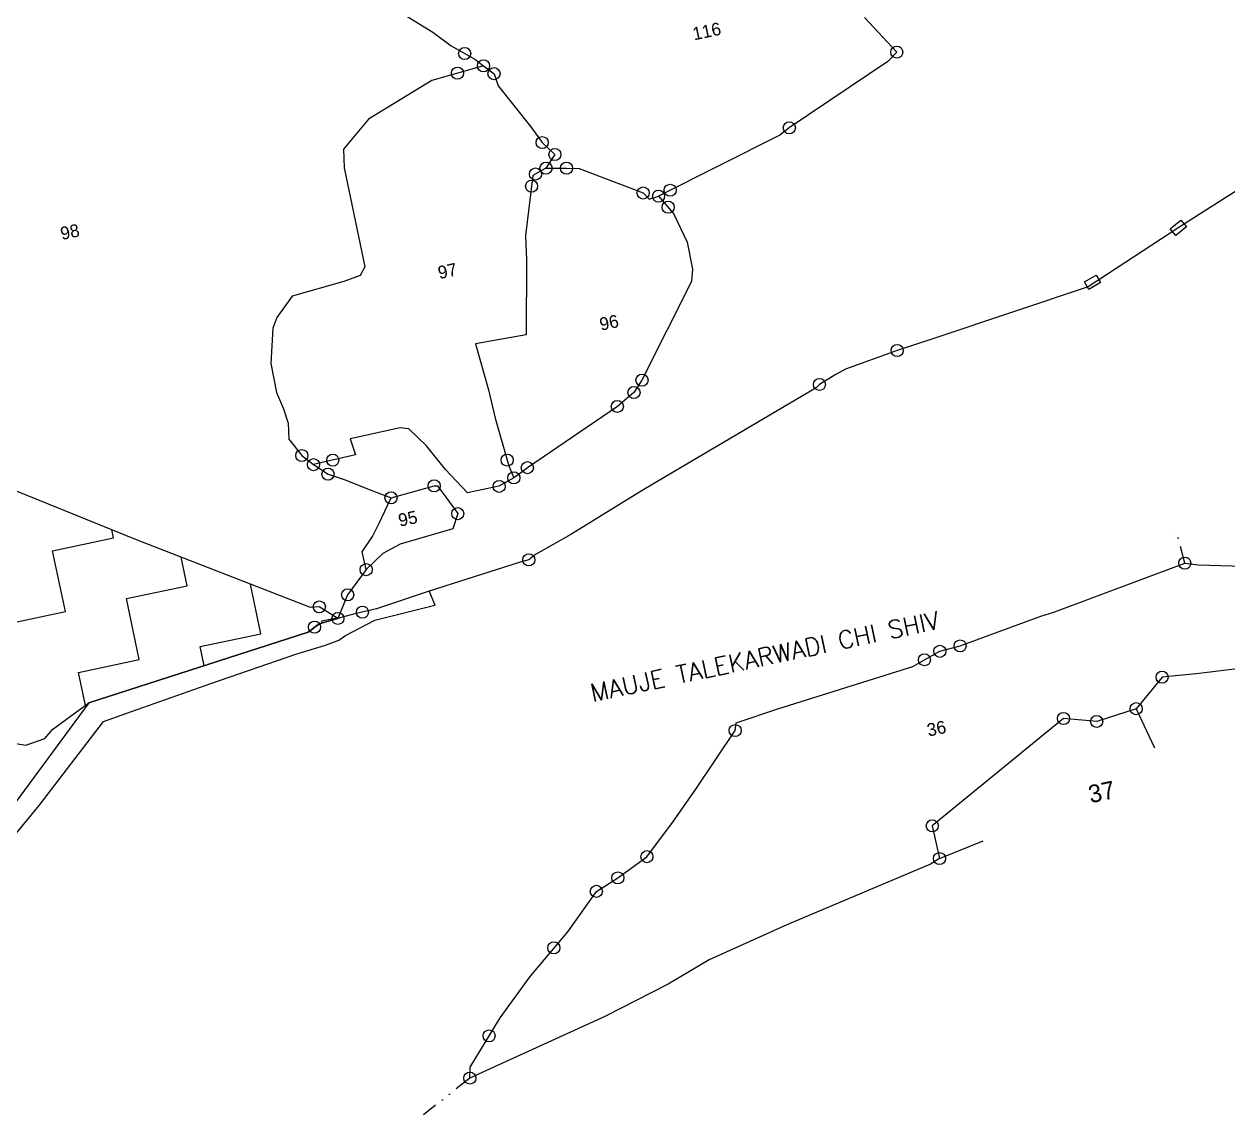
# Model space of a CAD drawing. Header units: metres. Extents: x 349664 to 353992, y 1754751 to 1758067.
# Drawn here: x 351622 to 352504, y 1755186 to 1755985 of the extents above; entities that cross this region are included whole.
import ezdxf
from ezdxf.enums import TextEntityAlignment as Align

# ---------------------------------------------------------------- set-up
doc = ezdxf.new("R2010")
doc.units = ezdxf.units.M
doc.linetypes.add('DIVIDE', pattern=[31.75, 12.7, -6.35, 0, -6.35, 0, -6.35])
for name, color, linetype in [('OFF', 1, 'Continuous'), ('POLY_HATCH', 12, 'Continuous'), ('POLY_PARCEL', 6, 'Continuous'), ('POLY_ROAD', 30, 'Continuous'), ('POLY_WATER', 4, 'Continuous'), ('TEXT_MAPOUT', 7, 'Continuous'), ('TEXT_PARCEL', 7, 'Continuous'), ('V_BOUND_LINE', 7, 'Continuous'), ('V_DIVIDE_LINE', 7, 'DIVIDE')]:
    doc.layers.add(name, color=color, linetype=linetype)
doc.styles.add('kruti dev 050', font='')
doc.styles.get("Standard").update_dxf_attribs({"font": 'simplex.shx'})
doc.styles.get('kruti dev 050').set_extended_font_data('Kruti Dev 050')

msp = doc.modelspace()

# ---------------------------------------------------------------- linework, layer by layer
for centre in [(351945, 1755963.67), (352261.47, 1755964.73), (351958.77, 1755954.68), (351939.75, 1755949.29), (351966.48, 1755948.88), (352182.76, 1755909.18), (352001.73, 1755898.41), (352011.09, 1755889.7), (352004.54, 1755879.66), (352019.57, 1755879.66), (351996.91, 1755875.38), (351994.01, 1755866.53), (352095.54, 1755863.5), (352075.73, 1755861.5), (352087.02, 1755859.2), (352094.03, 1755851.06), (352261.81, 1755746.1), (352074.87, 1755724.39), (352204.81, 1755721.25), (352068.99, 1755715.3), (352056.82, 1755705.12), (351825.67, 1755669.1), (351834.27, 1755662.48), (351848.37, 1755665.72), (351976.15, 1755665.81), (351990.91, 1755660.23), (351844.9, 1755655.46), (351981.01, 1755652.85), (351922.68, 1755646.95), (351970.24, 1755646.54), (351891.06, 1755638.18), (351939.9, 1755626.56), (351991.99, 1755592.73), (352472.42, 1755590.29), (351872.86, 1755585.54), (351859.28, 1755567.12), (351838.52, 1755558.23), (351870.09, 1755554.42), (351852.15, 1755549.81), (351835.04, 1755543.35), (352307.85, 1755529.65), (352281.72, 1755519.52), (352293.04, 1755525.72), (352455.79, 1755506.74), (352436.81, 1755483.67), (352383.59, 1755476.5), (352407.9, 1755474.35), (352143.07, 1755467.64), (352287.49, 1755397.85), (352078.5, 1755375.25), (352292.77, 1755373.86), (352057.19, 1755359.7), (352041.45, 1755349.83), (352010.25, 1755308.45), (351962.87, 1755243.94), (351948.75, 1755213.06)]:
    msp.add_circle(centre, 4.43)
at = {"layer": 'OFF'}
msp.add_line((351919.05, 1755569.67), (351923.25, 1755559.61), dxfattribs=at)
for points in [[(352461.81, 1755835.23), (352469.54, 1755841.62), (352473.6, 1755836.7), (352465.87, 1755830.31)], [(352398.87, 1755796.31), (352407.56, 1755801.32), (352410.75, 1755795.8), (352402.06, 1755790.78)]]:
    msp.add_lwpolyline(points, close=True, dxfattribs=at)
at = {"layer": 'POLY_HATCH'}
for p, q in [((351704.6, 1755607.45), (351595.7, 1755651.61)), ((351831.98, 1755557.71), (351704.6, 1755607.45)), ((351838.52, 1755558.23), (351831.98, 1755557.71)), ((351852.15, 1755549.81), (351838.52, 1755558.23)), ((351838.38, 1755545.85), (351852.15, 1755549.81)), ((351669.71, 1755487.87), (351830.31, 1755539.81)), ((351830.31, 1755539.81), (351838.38, 1755545.85)), ((351643.45, 1755468.73), (351669.71, 1755487.87)), ((351587.82, 1755462.57), (351623.51, 1755457.06)), ((351623.51, 1755457.06), (351637.43, 1755461.87)), ((351637.43, 1755461.87), (351643.45, 1755468.73))]:
    msp.add_line(p, q, dxfattribs=at)
at = {"layer": 'POLY_HATCH', "linetype": 'Continuous'}
for p, q in [((351687.77, 1755608.86), (351686.52, 1755614.79)), ((351643.19, 1755599.44), (351687.77, 1755608.86)), ((351652.61, 1755554.86), (351643.19, 1755599.44)), ((351741.77, 1755573.7), (351737.34, 1755594.67)), ((351697.19, 1755564.28), (351741.77, 1755573.7)), ((351795.77, 1755538.55), (351788.1, 1755574.85)), ((351706.61, 1755519.7), (351697.19, 1755564.28)), ((351608.03, 1755545.44), (351652.61, 1755554.86)), ((351840.35, 1755547.97), (351851.37, 1755550.29)), ((351840.66, 1755546.51), (351840.35, 1755547.97)), ((351751.19, 1755529.12), (351795.77, 1755538.55)), ((351754.14, 1755515.18), (351751.19, 1755529.12)), ((351662.03, 1755510.28), (351706.61, 1755519.7)), ((351667.16, 1755486.02), (351662.03, 1755510.28))]:
    msp.add_line(p, q, dxfattribs=at)
at = {"layer": 'POLY_PARCEL'}
for p, q in [((351884.27, 1756002.16), (351921.79, 1755979.2)), ((352237.9, 1755990.07), (352261.47, 1755964.73)), ((351921.79, 1755979.2), (351934.98, 1755969.36)), ((351934.98, 1755969.36), (351952.39, 1755959.47)), ((352261.47, 1755964.73), (352254.86, 1755957.91)), ((351958.77, 1755954.68), (351921.04, 1755943.98)), ((351952.39, 1755959.47), (351958.77, 1755954.68)), ((351958.77, 1755954.68), (351966.48, 1755948.88)), ((352254.86, 1755957.91), (352182.76, 1755909.18)), ((351966.48, 1755948.88), (351969.51, 1755939.99)), ((351921.04, 1755943.98), (351874.56, 1755915.58)), ((351969.51, 1755939.99), (351993.52, 1755909.84)), ((351874.56, 1755915.58), (351856.31, 1755893.48)), ((351993.52, 1755909.84), (352001.73, 1755898.41)), ((352175.85, 1755903.96), (352087.02, 1755859.2)), ((352182.76, 1755909.18), (352175.85, 1755903.96)), ((351856.31, 1755893.48), (351856.82, 1755879.91)), ((352001.73, 1755898.41), (352011.09, 1755889.7)), ((352011.09, 1755889.7), (352004.54, 1755879.66)), ((351856.82, 1755879.91), (351871.8, 1755807.44)), ((352004.54, 1755879.66), (351994.98, 1755874.29)), ((352004.54, 1755879.66), (352019.57, 1755879.66)), ((352019.57, 1755879.66), (352028.9, 1755879.32)), ((352028.9, 1755879.32), (352075.73, 1755861.5)), ((351994.98, 1755874.29), (351989.51, 1755830.41)), ((352075.73, 1755861.5), (352080.16, 1755856.95)), ((352080.16, 1755856.95), (352087.02, 1755859.2)), ((352087.02, 1755859.2), (352098.06, 1755846.38)), ((352098.06, 1755846.38), (352107.99, 1755825.38)), ((351989.51, 1755830.41), (351990.3, 1755812.55)), ((352107.99, 1755825.38), (352111.86, 1755805.7)), ((351871.8, 1755807.44), (351868.49, 1755801.11)), ((351990.3, 1755812.55), (351990.06, 1755757.64)), ((352111.86, 1755805.7), (352111.18, 1755796.6)), ((351856.49, 1755796.58), (351818.56, 1755785.91)), ((351868.49, 1755801.11), (351856.49, 1755796.58)), ((352111.18, 1755796.6), (352074.87, 1755724.39)), ((351818.56, 1755785.91), (351807.38, 1755770.37)), ((351807.38, 1755770.37), (351804.41, 1755762.44)), ((351804.41, 1755762.44), (351802.9, 1755736.58)), ((351990.06, 1755757.64), (351953.02, 1755750.97)), ((351953.02, 1755750.97), (351962.47, 1755717.17)), ((351802.9, 1755736.58), (351807.08, 1755715.24)), ((351962.47, 1755717.17), (351967.36, 1755696.61)), ((352074.87, 1755724.39), (352068.99, 1755715.3)), ((351807.08, 1755715.24), (351812.24, 1755703.39)), ((352068.99, 1755715.3), (352056.82, 1755705.12)), ((351812.24, 1755703.39), (351815.79, 1755692.86)), ((352056.82, 1755705.12), (351990.91, 1755660.23)), ((351815.79, 1755692.86), (351816.18, 1755681.18)), ((351967.36, 1755696.61), (351977.38, 1755661.48)), ((351816.18, 1755681.18), (351825.67, 1755669.1)), ((351897.8, 1755689.39), (351861.19, 1755681.45)), ((351861.19, 1755681.45), (351865.15, 1755669.58)), ((351904.02, 1755688.68), (351897.8, 1755689.39)), ((351917.08, 1755676.14), (351904.02, 1755688.68)), ((351930.85, 1755658.84), (351917.08, 1755676.14)), ((351825.67, 1755669.1), (351834.27, 1755662.48)), ((351865.15, 1755669.58), (351834.27, 1755662.48)), ((351834.27, 1755662.48), (351844.9, 1755655.46)), ((351844.9, 1755655.46), (351856.79, 1755651.65)), ((351947.17, 1755641.79), (351930.85, 1755658.84)), ((351977.38, 1755661.48), (351981.01, 1755652.85)), ((351986.02, 1755656.51), (351981.01, 1755652.85)), ((351990.91, 1755660.23), (351986.02, 1755656.51)), ((351704.6, 1755607.45), (351595.7, 1755651.61)), ((351856.79, 1755651.65), (351875.73, 1755644.1)), ((351891.06, 1755638.18), (351922.68, 1755646.95)), ((351922.68, 1755646.95), (351924.99, 1755647.06)), ((351924.99, 1755647.06), (351939.9, 1755626.56)), ((351970.09, 1755646.72), (351947.17, 1755641.79)), ((351981.01, 1755652.85), (351970.09, 1755646.72)), ((351981.01, 1755652.85), (351981.01, 1755652.85)), ((351875.73, 1755644.1), (351891.06, 1755638.18)), ((351888.54, 1755632.49), (351891.06, 1755638.18)), ((351891.06, 1755638.18), (351891.06, 1755638.18)), ((351882.3, 1755619.62), (351888.54, 1755632.49)), ((351877.41, 1755609.93), (351882.3, 1755619.62)), ((351939.9, 1755626.56), (351936.22, 1755615.38)), ((351936.22, 1755615.38), (351897.84, 1755604.1)), ((351831.98, 1755557.71), (351704.6, 1755607.45)), ((351869.98, 1755598.54), (351877.41, 1755609.93)), ((351897.84, 1755604.1), (351885.1, 1755597.36)), ((351872.86, 1755585.54), (351869.98, 1755598.54)), ((351885.1, 1755597.36), (351872.86, 1755585.54)), ((351872.86, 1755585.54), (351859.28, 1755567.12)), ((352472.42, 1755590.29), (352482.28, 1755588.98)), ((352482.28, 1755588.98), (352576.06, 1755586.38)), ((351859.28, 1755567.12), (351852.15, 1755549.81)), ((351838.52, 1755558.23), (351831.98, 1755557.71)), ((351852.15, 1755549.81), (351838.52, 1755558.23)), ((352455.79, 1755506.74), (352436.81, 1755483.67)), ((352482.89, 1755509.57), (352455.79, 1755506.74)), ((352510.81, 1755512.95), (352482.89, 1755509.57)), ((352436.81, 1755483.67), (352407.9, 1755474.35)), ((352436.81, 1755483.67), (352450.17, 1755454.97)), ((352383.59, 1755476.5), (352287.49, 1755397.85)), ((352407.9, 1755474.35), (352383.59, 1755476.5)), ((352287.49, 1755397.85), (352292.77, 1755373.86)), ((352292.77, 1755373.86), (352324.84, 1755386.81))]:
    msp.add_line(p, q, dxfattribs=at)
at = {"layer": 'POLY_ROAD'}
for p, q in [((351919.05, 1755569.67), (351880.37, 1755556.83)), ((351857.18, 1755551.26), (351838.38, 1755545.85)), ((351865.42, 1755553.33), (351857.18, 1755551.26)), ((351880.37, 1755556.83), (351865.42, 1755553.33)), ((351830.31, 1755539.81), (351669.71, 1755487.87)), ((351838.38, 1755545.85), (351830.31, 1755539.81)), ((351669.71, 1755487.87), (351576.8, 1755362.21))]:
    msp.add_line(p, q, dxfattribs=at)
at = {"layer": 'POLY_WATER'}
for p, q in [((352292.77, 1755373.86), (352286.08, 1755369.65)), ((352286.08, 1755369.65), (352180.93, 1755325.28)), ((352180.93, 1755325.28), (352124.06, 1755299.76)), ((352124.06, 1755299.76), (352094.14, 1755281.95)), ((352094.14, 1755281.95), (352047.6, 1755258.28)), ((352047.6, 1755258.28), (351966.72, 1755221.28)), ((351966.72, 1755221.28), (351948.75, 1755213.06))]:
    msp.add_line(p, q, dxfattribs=at)
at = {"layer": 'V_BOUND_LINE'}
for p, q in [((352604.16, 1755922.71), (352485.58, 1755847.44)), ((352485.58, 1755847.44), (352468.06, 1755836.25)), ((352468.06, 1755836.25), (352401.62, 1755792.82)), ((352401.62, 1755792.82), (352290.17, 1755755.39)), ((352290.17, 1755755.39), (352261.81, 1755746.1)), ((352261.81, 1755746.1), (352224.02, 1755732.34)), ((352216.3, 1755728.26), (352204.81, 1755721.25)), ((352224.02, 1755732.34), (352216.3, 1755728.26)), ((352202.36, 1755718.78), (352076.26, 1755644.37)), ((352204.81, 1755721.25), (352202.36, 1755718.78)), ((352076.26, 1755644.37), (352022.86, 1755611.22)), ((352022.86, 1755611.22), (351996.97, 1755596.69)), ((351991.99, 1755592.73), (351985.63, 1755591.07)), ((351996.97, 1755596.69), (351991.99, 1755592.73)), ((351985.63, 1755591.07), (351919.05, 1755569.67)), ((352376.54, 1755554.41), (352472.42, 1755590.29)), ((351879.08, 1755548.56), (351923.25, 1755559.61)), ((351857.74, 1755537.38), (351879.08, 1755548.56)), ((352307.85, 1755529.65), (352366.98, 1755551.55)), ((352366.98, 1755551.55), (352376.54, 1755554.41)), ((351843, 1755530.21), (351852.89, 1755533.97)), ((351852.89, 1755533.97), (351857.74, 1755537.38)), ((351759.14, 1755502.15), (351821.36, 1755523.63)), ((351821.36, 1755523.63), (351843, 1755530.21)), ((352281.72, 1755519.52), (352293.04, 1755525.72)), ((352293.04, 1755525.72), (352307.85, 1755529.65)), ((352174.29, 1755483.59), (352273.17, 1755514.7)), ((352273.17, 1755514.7), (352281.72, 1755519.52)), ((351701.07, 1755481.55), (351759.14, 1755502.15)), ((351680.41, 1755474.29), (351701.07, 1755481.55)), ((352143.9, 1755473.23), (352174.29, 1755483.59)), ((351633.35, 1755412.67), (351680.41, 1755474.29)), ((352143.07, 1755467.64), (352143.9, 1755473.23)), ((352114.25, 1755424.71), (352143.07, 1755467.64)), ((352097.84, 1755401.28), (352114.25, 1755424.71)), ((351578.49, 1755346.21), (351633.35, 1755412.67)), ((352078.5, 1755375.25), (352097.84, 1755401.28)), ((352057.19, 1755359.7), (352078.5, 1755375.25)), ((352041.45, 1755349.83), (352057.19, 1755359.7)), ((352020.65, 1755320.13), (352041.45, 1755349.83)), ((351993.07, 1755287.47), (352020.65, 1755320.13)), ((351970.9, 1755257.19), (351993.07, 1755287.47)), ((351949.05, 1755221.13), (351970.9, 1755257.19)), ((351948.75, 1755213.06), (351949.05, 1755221.13))]:
    msp.add_line(p, q, dxfattribs=at)
at = {"layer": 'V_DIVIDE_LINE'}
for p, q in [((352472.42, 1755590.29), (352465.63, 1755616.39)), ((351948.75, 1755213.06), (351914.76, 1755186.05))]:
    msp.add_line(p, q, dxfattribs=at)

# ---------------------------------------------------------------- texts
at = {"layer": 'TEXT_MAPOUT'}
msp.add_text('MAUJE TALEKARWADI CHI SHIV', height=13.0186, rotation=11.93241, dxfattribs=at).set_placement((352038.68, 1755488.6))
at = {"layer": 'TEXT_MAPOUT', "style": 'kruti dev 050'}
msp.add_text('37', height=13.019, rotation=11.93241, dxfattribs=at).set_placement((352403.39, 1755414.34))
at = {"layer": 'TEXT_PARCEL', "style": 'kruti dev 050'}
for s, p in [('116', (352122.28, 1755980.02)), ('98', (351655.83, 1755833.05)), ('97', (351932.35, 1755804.38)), ('96', (352050.74, 1755766.56)), ('95', (351903.35, 1755622.95))]:
    msp.add_text(s, height=9.373, rotation=11.93241, dxfattribs=at).set_placement(p, align=Align.MIDDLE)
msp.add_text('36', height=9.373, rotation=11.93241, dxfattribs=at).set_placement((352284.7, 1755463.2))

doc.saveas('drawing.dxf')
